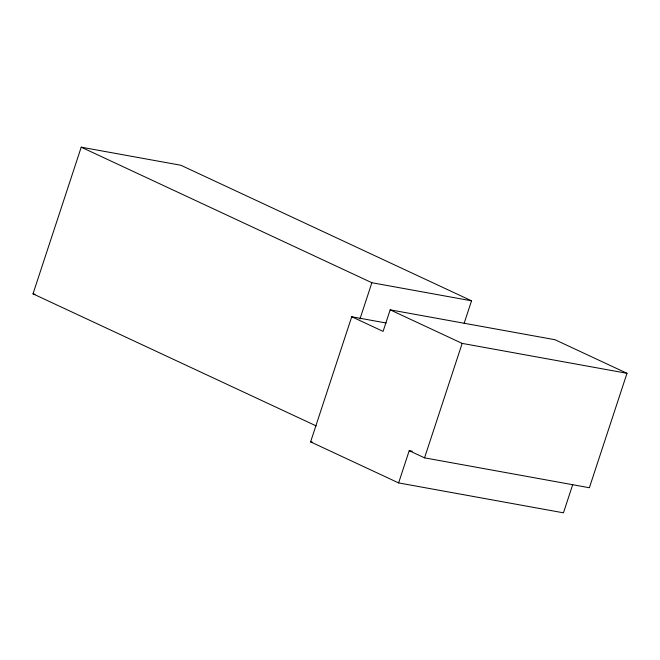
<?xml version="1.0" encoding="UTF-8"?>
<svg xmlns="http://www.w3.org/2000/svg" width="660" height="660" viewBox="0 0 660 660"><rect width="100%" height="100%" fill="white"/><g stroke="black" fill="none" stroke-linecap="round" stroke-linejoin="round"><path stroke-width="0.99" d="M316.181 425.906L33 293.849L81.221 147.18L180.889 165.264L471.545 300.811L464.153 323.293M572.756 484.498L563.45 512.82L398.615 482.914L310.596 441.87L351.73 316.759L386.116 322.996M359.989 318.904L371.877 282.727L471.545 300.811M398.615 482.914L409.208 450.689L424.545 457.842L589.372 487.74L627 373.304L555.002 339.727L390.167 309.829L383.08 331.378L351.73 316.759M424.545 457.842L462.165 343.398L627 373.304M33 293.849L35.013 294.212M409.208 450.689L412.244 451.242M310.596 441.87L312.625 442.241M81.221 147.18L371.877 282.727M390.167 309.829L462.165 343.398"/></g></svg>
